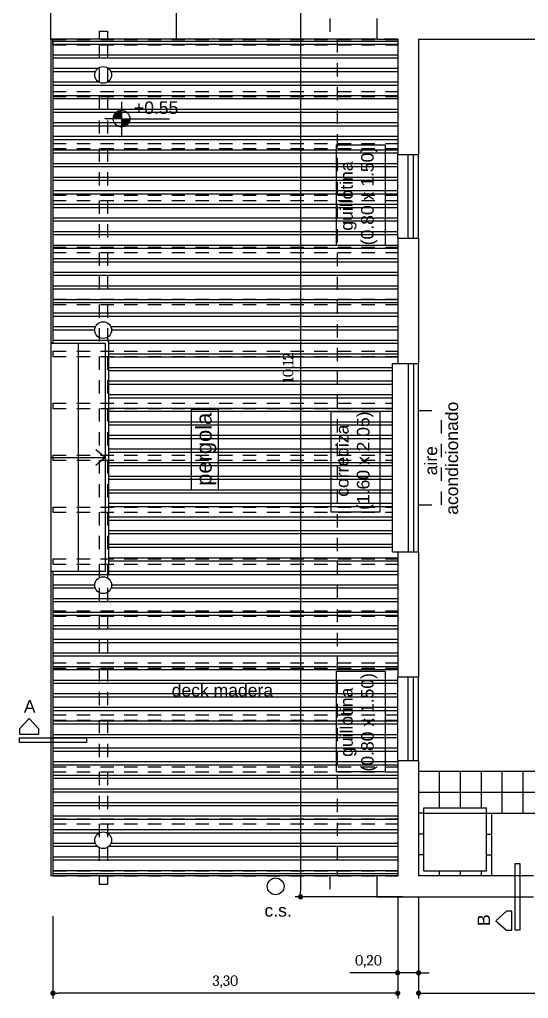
# Model space of a CAD drawing. Header units: millimetres. Extents: x 0 to 6982707, y 6395274 to 12792127.
# Drawn here: x 3491448.22 to 3491453.08, y 6396010.33 to 6396019.69 of the extents above; entities that cross this region are included whole.
import ezdxf

# ---------------------------------------------------------------- set-up
doc = ezdxf.new("R2010")
doc.units = ezdxf.units.MM
doc.header["$LTSCALE"] = 0.01
doc.linetypes.add('DASHED', pattern=[19.05, 12.7, -6.35])
for name, color, linetype in [('auxiliar', 1, 'Continuous'), ('carpinterias', 4, 'Continuous'), ('loteo', 4, 'Continuous'), ('mamposteria', 3, 'Continuous'), ('sanitarios', 4, 'Continuous')]:
    doc.layers.add(name, color=color, linetype=linetype)
doc.styles.add('ARIAL', font='arial.ttf')
doc.styles.get("Standard").update_dxf_attribs({"font": 'Cambria.ttf'})
doc.dimstyles.new('150', dxfattribs={"dimtxt": 0.1, "dimasz": 0.05, "dimexe": 0.05, "dimexo": 0.05, "dimgap": 0.05, "dimtad": 1, "dimzin": 1, "dimtxsty": 'Standard', "dimblk": 'DOT', "dimcen": 0.05, "dimaunit": 1, "dimadec": 4, "dimazin": 0, "dimtfac": 1, "dimtmove": 0, "dimatfit": 3, "dimldrblk": 'DOT', "dimfxl": 1, "dimarcsym": 0})

# ---------------------------------------------------------------- blocks, each defined once
blk = doc.blocks.new('_Dot')
at = {"color": 0, "linetype": 'ByBlock', "lineweight": -2}
blk.add_line((-0.5, 0), (-1, 0), dxfattribs=at)
at = {"color": 0, "linetype": 'ByBlock', "const_width": 0.5}
blk.add_lwpolyline([(-0.25, 0, 1), (0.25, 0, 1)], format="xyb", close=True, dxfattribs=at)
blk = doc.blocks.new('*D11')
at = {"layer": 'Defpoints', "color": 0, "ltscale": 0.01, "transparency": 16777216}
for p in [(3491451.9311, 6396021.4182), (3491450.9026, 6396011.2982), (3491451.9311, 6396011.2982)]:
    blk.add_point(p, dxfattribs=at)
at = {"layer": 'loteo', "color": 0, "lineweight": -2, "ltscale": 0.01, "transparency": 16777216}
for p, q in [((3491451.8811, 6396021.4182), (3491450.8526, 6396021.4182)), ((3491450.9026, 6396021.3682), (3491450.9026, 6396011.3482)), ((3491451.8811, 6396011.2982), (3491450.8526, 6396011.2982))]:
    blk.add_line(p, q, dxfattribs=at)
at = {"layer": 'loteo', "color": 0, "lineweight": -2, "ltscale": 0.01, "transparency": 16777216, "xscale": 0.05, "yscale": 0.05, "zscale": 0.05}
for p, rotation in [((3491450.9026, 6396021.4182), 90), ((3491450.9026, 6396011.2982), 270)]:
    blk.add_blockref('_Dot', p, dxfattribs=dict(at, rotation=rotation))
at = {"layer": 'loteo', "color": 0, "ltscale": 0.01, "transparency": 16777216, "insert": (3491450.7926, 6396016.3582), "char_height": 0.1, "attachment_point": 5, "rotation": 90}
blk.add_mtext('10,12', dxfattribs=at)
blk = doc.blocks.new('*D10')
at = {"layer": 'Defpoints', "color": 0, "ltscale": 0.01, "transparency": 16777216}
for p in [(3491452.0312, 6396011.1424), (3491456.0312, 6396011.1424), (3491456.0312, 6396010.3766)]:
    blk.add_point(p, dxfattribs=at)
at = {"layer": 'loteo', "color": 0, "lineweight": -2, "ltscale": 0.01, "transparency": 16777216}
for p, q in [((3491452.0312, 6396011.0924), (3491452.0312, 6396010.3266)), ((3491456.0312, 6396011.0924), (3491456.0312, 6396010.3266)), ((3491452.0812, 6396010.3766), (3491455.9812, 6396010.3766))]:
    blk.add_line(p, q, dxfattribs=at)
at = {"layer": 'loteo', "color": 0, "lineweight": -2, "ltscale": 0.01, "transparency": 16777216, "xscale": 0.05, "yscale": 0.05, "zscale": 0.05, "rotation": 180}
blk.add_blockref('_Dot', (3491452.0312, 6396010.3766), dxfattribs=at)
at = {"layer": 'loteo', "color": 0, "lineweight": -2, "ltscale": 0.01, "transparency": 16777216, "xscale": 0.05, "yscale": 0.05, "zscale": 0.05}
blk.add_blockref('_Dot', (3491456.0312, 6396010.3766), dxfattribs=at)
at = {"layer": 'loteo', "color": 0, "ltscale": 0.01, "transparency": 16777216, "insert": (3491454.0312, 6396010.4865), "char_height": 0.1, "attachment_point": 5}
blk.add_mtext('4,00', dxfattribs=at)
blk = doc.blocks.new('*D13')
at = {"layer": 'Defpoints', "color": 0, "ltscale": 0.01, "transparency": 16777216}
for p in [(3491451.8312, 6396011.3372), (3491452.0312, 6396011.3372), (3491451.8312, 6396010.5714)]:
    blk.add_point(p, dxfattribs=at)
at = {"layer": 'loteo', "color": 0, "lineweight": -2, "ltscale": 0.01, "transparency": 16777216}
for p, q in [((3491451.8312, 6396011.2872), (3491451.8312, 6396010.5214)), ((3491452.0312, 6396011.2872), (3491452.0312, 6396010.5214)), ((3491451.7812, 6396010.5714), (3491451.3732, 6396010.5714)), ((3491452.0312, 6396010.5714), (3491451.8312, 6396010.5714)), ((3491452.0812, 6396010.5714), (3491452.1312, 6396010.5714))]:
    blk.add_line(p, q, dxfattribs=at)
at = {"layer": 'loteo', "color": 0, "lineweight": -2, "ltscale": 0.01, "transparency": 16777216, "xscale": 0.05, "yscale": 0.05, "zscale": 0.05}
blk.add_blockref('_Dot', (3491451.8312, 6396010.5714), dxfattribs=at)
at = {"layer": 'loteo', "color": 0, "lineweight": -2, "ltscale": 0.01, "transparency": 16777216, "xscale": 0.05, "yscale": 0.05, "zscale": 0.05, "rotation": 180}
blk.add_blockref('_Dot', (3491452.0312, 6396010.5714), dxfattribs=at)
at = {"layer": 'loteo', "color": 0, "ltscale": 0.01, "transparency": 16777216, "insert": (3491451.5522, 6396010.6814), "char_height": 0.1, "attachment_point": 5}
blk.add_mtext('0,20', dxfattribs=at)
blk = doc.blocks.new('*D14')
at = {"layer": 'Defpoints', "color": 0, "ltscale": 0.01, "transparency": 16777216}
for p in [(3491448.5359, 6396011.1624), (3491451.8312, 6396011.1424), (3491448.5359, 6396010.3766)]:
    blk.add_point(p, dxfattribs=at)
at = {"layer": 'loteo', "color": 0, "lineweight": -2, "ltscale": 0.01, "transparency": 16777216}
for p, q in [((3491448.5359, 6396011.1124), (3491448.5359, 6396010.3266)), ((3491451.8312, 6396011.0924), (3491451.8312, 6396010.3266)), ((3491451.7812, 6396010.3766), (3491448.5859, 6396010.3766))]:
    blk.add_line(p, q, dxfattribs=at)
at = {"layer": 'loteo', "color": 0, "lineweight": -2, "ltscale": 0.01, "transparency": 16777216, "xscale": 0.05, "yscale": 0.05, "zscale": 0.05, "rotation": 180}
blk.add_blockref('_Dot', (3491448.5359, 6396010.3766), dxfattribs=at)
at = {"layer": 'loteo', "color": 0, "lineweight": -2, "ltscale": 0.01, "transparency": 16777216, "xscale": 0.05, "yscale": 0.05, "zscale": 0.05}
blk.add_blockref('_Dot', (3491451.8312, 6396010.3766), dxfattribs=at)
at = {"layer": 'loteo', "color": 0, "ltscale": 0.01, "transparency": 16777216, "insert": (3491450.1836, 6396010.4865), "char_height": 0.1, "attachment_point": 5}
blk.add_mtext('3,30', dxfattribs=at)

msp = doc.modelspace()

# ---------------------------------------------------------------- hatches: boundary and pattern name
at = {"layer": 'mamposteria', "ltscale": 0.03}
h = msp.add_hatch(color=251, dxfattribs=at)
h.dxf.hatch_style = 1
h.paths.add_polyline_path([(3491449.1916, 6396018.8193, 0.414214), (3491449.1116, 6396018.7393, 0.005439), (3491449.1116, 6396018.7375), (3491449.1916, 6396018.7375)])
h = msp.add_hatch(color=251, dxfattribs=at)
h.dxf.hatch_style = 1
h.paths.add_polyline_path([(3491449.2716, 6396018.7375), (3491449.1916, 6396018.7375), (3491449.1916, 6396018.6593, 0.407855)])

# ---------------------------------------------------------------- linework, layer by layer
at = {"layer": 'auxiliar', "linetype": 'DASHED'}
for p, q in [((3491451.1812, 6396019.6982), (3491451.1812, 6396019.4982)), ((3491448.9759, 6396019.577), (3491448.9759, 6396019.497)), ((3491448.9759, 6396019.577), (3491449.0559, 6396019.577)), ((3491449.0559, 6396019.577), (3491449.0559, 6396019.497)), ((3491448.5159, 6396019.4982), (3491448.5159, 6396011.4982)), ((3491451.8312, 6396019.4982), (3491448.5159, 6396019.4982)), ((3491451.8312, 6396019.4982), (3491448.5159, 6396019.4982)), ((3491451.1812, 6396019.4982), (3491448.5159, 6396019.4982)), ((3491448.5359, 6396019.497), (3491451.8312, 6396019.497)), ((3491448.5359, 6396019.447), (3491448.5359, 6396019.497)), ((3491451.6312, 6396019.4982), (3491451.1812, 6396019.4982)), ((3491451.2512, 6396019.4982), (3491451.2512, 6396011.4982)), ((3491448.5359, 6396019.447), (3491451.8312, 6396019.447)), ((3491448.9759, 6396019.447), (3491448.9759, 6396019.0002)), ((3491449.0559, 6396019.447), (3491449.0559, 6396019.0002)), ((3491448.5359, 6396019.0002), (3491451.8312, 6396019.0002)), ((3491448.5359, 6396019.0002), (3491448.5359, 6396018.9502)), ((3491448.5359, 6396018.9502), (3491451.8312, 6396018.9502)), ((3491448.9759, 6396018.9502), (3491448.9759, 6396018.5034)), ((3491449.0559, 6396018.9502), (3491449.0559, 6396018.5034)), ((3491448.5359, 6396018.5034), (3491451.8312, 6396018.5034)), ((3491448.5359, 6396018.5034), (3491448.5359, 6396018.4534)), ((3491448.5359, 6396018.4534), (3491451.8312, 6396018.4534)), ((3491448.9759, 6396018.4534), (3491448.9759, 6396018.0066)), ((3491449.0559, 6396018.4534), (3491449.0559, 6396018.0066)), ((3491448.5359, 6396018.0066), (3491451.8312, 6396018.0066)), ((3491448.5359, 6396018.0066), (3491448.5359, 6396017.9566)), ((3491448.5359, 6396017.9566), (3491451.8312, 6396017.9566)), ((3491448.9759, 6396017.9566), (3491448.9759, 6396017.5098)), ((3491449.0559, 6396017.9566), (3491449.0559, 6396017.5098)), ((3491448.5359, 6396017.5098), (3491451.8312, 6396017.5098)), ((3491448.5359, 6396017.5098), (3491448.5359, 6396017.4598)), ((3491448.5359, 6396017.4598), (3491451.8312, 6396017.4598)), ((3491448.9759, 6396017.4598), (3491448.9759, 6396017.013)), ((3491449.0559, 6396017.4598), (3491449.0559, 6396017.013)), ((3491448.5359, 6396017.013), (3491451.8312, 6396017.013)), ((3491448.5359, 6396017.013), (3491448.5359, 6396016.963)), ((3491448.5359, 6396016.963), (3491451.8312, 6396016.963)), ((3491448.9759, 6396016.963), (3491448.9759, 6396016.5162)), ((3491449.0559, 6396016.963), (3491449.0559, 6396016.5162)), ((3491448.5359, 6396016.5162), (3491451.8312, 6396016.5162)), ((3491448.5359, 6396016.5162), (3491448.5359, 6396016.4662)), ((3491448.5359, 6396016.4662), (3491451.8312, 6396016.4662)), ((3491448.9759, 6396016.4662), (3491448.9759, 6396016.0194)), ((3491449.0559, 6396016.4662), (3491449.0559, 6396016.0194)), ((3491448.5359, 6396016.0194), (3491451.7812, 6396016.0194)), ((3491448.5359, 6396016.0194), (3491448.5359, 6396015.9694)), ((3491448.5359, 6396015.9694), (3491451.7812, 6396015.9694)), ((3491448.9759, 6396015.9694), (3491448.9759, 6396015.5226)), ((3491449.0559, 6396015.9694), (3491449.0559, 6396015.5226)), ((3491452.0312, 6396015.9482), (3491452.2512, 6396015.9482)), ((3491452.2512, 6396015.0482), (3491452.2512, 6396015.9482)), ((3491448.5359, 6396015.5226), (3491451.7812, 6396015.5226)), ((3491448.5359, 6396015.5226), (3491448.5359, 6396015.4726)), ((3491448.5359, 6396015.4726), (3491451.7812, 6396015.4726)), ((3491448.9759, 6396015.4726), (3491448.9759, 6396015.0258)), ((3491449.0559, 6396015.4726), (3491449.0559, 6396015.0258)), ((3491448.5359, 6396015.0258), (3491451.7812, 6396015.0258)), ((3491448.5359, 6396015.0258), (3491448.5359, 6396014.9758)), ((3491448.5359, 6396014.9758), (3491451.7812, 6396014.9758)), ((3491448.9759, 6396014.9758), (3491448.9759, 6396014.529)), ((3491449.0559, 6396014.9758), (3491449.0559, 6396014.529)), ((3491452.0312, 6396015.0482), (3491452.2512, 6396015.0482)), ((3491448.5359, 6396014.529), (3491451.8312, 6396014.529)), ((3491448.5359, 6396014.529), (3491448.5359, 6396014.479)), ((3491448.5359, 6396014.479), (3491451.8312, 6396014.479)), ((3491448.9759, 6396014.479), (3491448.9759, 6396014.0322)), ((3491449.0559, 6396014.479), (3491449.0559, 6396014.0322)), ((3491448.5359, 6396014.0322), (3491451.8312, 6396014.0322)), ((3491448.5359, 6396014.0322), (3491448.5359, 6396013.9822)), ((3491448.5359, 6396013.9822), (3491451.8312, 6396013.9822)), ((3491448.9759, 6396013.9822), (3491448.9759, 6396013.5354)), ((3491449.0559, 6396013.9822), (3491449.0559, 6396013.5354)), ((3491448.5359, 6396013.5354), (3491451.8312, 6396013.5354)), ((3491448.5359, 6396013.5354), (3491448.5359, 6396013.4854)), ((3491448.5359, 6396013.4854), (3491451.8312, 6396013.4854)), ((3491448.9759, 6396013.4854), (3491448.9759, 6396013.0386)), ((3491449.0559, 6396013.4854), (3491449.0559, 6396013.0386)), ((3491448.5359, 6396013.0386), (3491451.8312, 6396013.0386)), ((3491448.5359, 6396013.0386), (3491448.5359, 6396012.9886)), ((3491448.5359, 6396012.9886), (3491451.8312, 6396012.9886)), ((3491448.9759, 6396012.9886), (3491448.9759, 6396012.5418)), ((3491449.0559, 6396012.9886), (3491449.0559, 6396012.5418)), ((3491448.5359, 6396012.5418), (3491451.8312, 6396012.5418)), ((3491448.5359, 6396012.5418), (3491448.5359, 6396012.4918)), ((3491448.5359, 6396012.4918), (3491451.8312, 6396012.4918)), ((3491448.9759, 6396012.4918), (3491448.9759, 6396012.045)), ((3491449.0559, 6396012.4918), (3491449.0559, 6396012.045)), ((3491448.5359, 6396012.045), (3491451.8312, 6396012.045)), ((3491448.5359, 6396012.045), (3491448.5359, 6396011.995)), ((3491448.5359, 6396011.995), (3491451.8312, 6396011.995)), ((3491448.9759, 6396011.995), (3491448.9759, 6396011.5482)), ((3491449.0559, 6396011.995), (3491449.0559, 6396011.5482)), ((3491448.5359, 6396011.5482), (3491451.8312, 6396011.5482)), ((3491448.5359, 6396011.5482), (3491448.5359, 6396011.4982)), ((3491451.8312, 6396011.4982), (3491448.5159, 6396011.4982)), ((3491448.5359, 6396011.4982), (3491451.8312, 6396011.4982)), ((3491448.9759, 6396011.4982), (3491448.9759, 6396011.4182)), ((3491448.9759, 6396011.4982), (3491449.0559, 6396011.4982)), ((3491449.0559, 6396011.4982), (3491449.0559, 6396011.4182)), ((3491451.1812, 6396011.4982), (3491451.1812, 6396011.2982)), ((3491451.6312, 6396011.4982), (3491451.1812, 6396011.4982)), ((3491448.9759, 6396011.4182), (3491449.0559, 6396011.4182)), ((3491451.6312, 6396011.2982), (3491451.1812, 6396011.2982))]:
    msp.add_line(p, q, dxfattribs=at)
at = {"layer": 'carpinterias'}
for p, q in [((3491451.9312, 6396016.3982), (3491451.9312, 6396014.5982)), ((3491451.9812, 6396016.3982), (3491451.9812, 6396014.5982))]:
    msp.add_line(p, q, dxfattribs=at)
at = {"layer": 'loteo', "ltscale": 0.01}
for p, q in [((3491451.8312, 6396017.5982), (3491451.8312, 6396018.3982)), ((3491451.9312, 6396017.5982), (3491451.9312, 6396018.3982)), ((3491451.9812, 6396017.5982), (3491451.9812, 6396018.3982)), ((3491452.0312, 6396017.5982), (3491452.0312, 6396018.3982)), ((3491452.0312, 6396014.5982), (3491452.0312, 6396016.3982)), ((3491451.8312, 6396012.5982), (3491451.8312, 6396013.3982)), ((3491451.9312, 6396012.5982), (3491451.9312, 6396013.3982)), ((3491451.9812, 6396012.5982), (3491451.9812, 6396013.3982)), ((3491452.0312, 6396012.5982), (3491452.0312, 6396013.3982))]:
    msp.add_line(p, q, dxfattribs=at)
msp.add_lwpolyline([(3491449.8603, 6396015.96), (3491450.1157, 6396015.96), (3491450.1157, 6396015.1882), (3491449.8603, 6396015.1882)], close=True, dxfattribs=at)
at = {"layer": 'mamposteria', "color": 251, "ltscale": 0.03}
for p, q in [((3491448.5159, 6396019.4982), (3491448.5159, 6396024.5582)), ((3491449.7159, 6396019.4982), (3491449.7159, 6396023.3582)), ((3491448.5159, 6396019.4982), (3491448.5159, 6396011.4982)), ((3491451.6312, 6396019.4982), (3491448.5159, 6396019.4982)), ((3491451.6312, 6396019.4982), (3491448.5312, 6396019.4982)), ((3491448.5359, 6396019.4782), (3491448.5359, 6396016.5882)), ((3491451.8312, 6396019.4782), (3491448.5359, 6396019.4782)), ((3491451.8312, 6396019.4482), (3491448.5359, 6396019.4482)), ((3491451.8312, 6396019.3482), (3491448.5359, 6396019.3482)), ((3491451.8312, 6396019.3182), (3491448.5359, 6396019.3182)), ((3491448.9636, 6396019.2182), (3491448.5359, 6396019.2182)), ((3491448.942, 6396019.1882), (3491448.5359, 6396019.1882)), ((3491451.8312, 6396019.2182), (3491449.0682, 6396019.2182)), ((3491451.8312, 6396019.1882), (3491449.0899, 6396019.1882)), ((3491448.9763, 6396019.0882), (3491448.5359, 6396019.0882)), ((3491448.9763, 6396019.0882), (3491448.5359, 6396019.0882)), ((3491451.8312, 6396019.0582), (3491448.5359, 6396019.0582)), ((3491451.8312, 6396019.0882), (3491449.0555, 6396019.0882)), ((3491451.8312, 6396019.0882), (3491449.0555, 6396019.0882)), ((3491451.8312, 6396018.9582), (3491448.5359, 6396018.9582)), ((3491451.8312, 6396018.9282), (3491448.5359, 6396018.9282)), ((3491451.8312, 6396018.8282), (3491448.5359, 6396018.8282)), ((3491449.1916, 6396018.8993), (3491449.1916, 6396018.5793)), ((3491451.8312, 6396018.7982), (3491448.5359, 6396018.7982)), ((3491449.1916, 6396018.7375), (3491449.0316, 6396018.7375)), ((3491449.1916, 6396018.7375), (3491449.6506, 6396018.7375)), ((3491451.8312, 6396018.6982), (3491448.5359, 6396018.6982)), ((3491451.8312, 6396018.6682), (3491448.5359, 6396018.6682)), ((3491451.8312, 6396018.5682), (3491448.5359, 6396018.5682)), ((3491451.8312, 6396018.5382), (3491448.5359, 6396018.5382)), ((3491451.8312, 6396018.4382), (3491448.5359, 6396018.4382)), ((3491451.8312, 6396018.4382), (3491448.5359, 6396018.4382)), ((3491451.8312, 6396018.4082), (3491448.5359, 6396018.4082)), ((3491451.8312, 6396018.3082), (3491448.5359, 6396018.3082)), ((3491451.8312, 6396018.2782), (3491448.5359, 6396018.2782)), ((3491451.8312, 6396018.1782), (3491448.5359, 6396018.1782)), ((3491451.8312, 6396018.1482), (3491448.5359, 6396018.1482)), ((3491451.8312, 6396018.0482), (3491448.5359, 6396018.0482)), ((3491451.8312, 6396018.0182), (3491448.5359, 6396018.0182)), ((3491451.8312, 6396017.9182), (3491448.5359, 6396017.9182)), ((3491451.8312, 6396017.8882), (3491448.5359, 6396017.8882)), ((3491451.8312, 6396017.7882), (3491448.5359, 6396017.7882)), ((3491451.8312, 6396017.7882), (3491448.5359, 6396017.7882)), ((3491451.8312, 6396017.7582), (3491448.5359, 6396017.7582)), ((3491451.8312, 6396017.6582), (3491448.5359, 6396017.6582)), ((3491451.8312, 6396017.6282), (3491448.5359, 6396017.6282)), ((3491451.8312, 6396017.5282), (3491448.5359, 6396017.5282)), ((3491451.8312, 6396017.4982), (3491448.5359, 6396017.4982)), ((3491451.8312, 6396017.3982), (3491448.5359, 6396017.3982)), ((3491451.8312, 6396017.3682), (3491448.5359, 6396017.3682)), ((3491451.8312, 6396017.2682), (3491448.5359, 6396017.2682)), ((3491451.8312, 6396017.2382), (3491448.5359, 6396017.2382)), ((3491451.8312, 6396017.1382), (3491448.5359, 6396017.1382)), ((3491451.8312, 6396017.1382), (3491448.5359, 6396017.1382)), ((3491451.8312, 6396017.1082), (3491448.5359, 6396017.1082)), ((3491451.8312, 6396017.0082), (3491448.5359, 6396017.0082)), ((3491451.8312, 6396016.9782), (3491448.5359, 6396016.9782)), ((3491451.8312, 6396016.8782), (3491448.5359, 6396016.8782)), ((3491451.8312, 6396016.8482), (3491448.5359, 6396016.8482)), ((3491448.942, 6396016.7482), (3491448.5359, 6396016.7482)), ((3491448.9359, 6396016.7182), (3491448.5359, 6396016.7182)), ((3491451.8312, 6396016.7482), (3491449.0899, 6396016.7482)), ((3491451.8312, 6396016.7182), (3491449.0959, 6396016.7182)), ((3491449.0359, 6396016.5882), (3491448.5159, 6396016.5882)), ((3491451.8312, 6396016.6182), (3491448.5359, 6396016.6182)), ((3491448.7759, 6396016.5882), (3491448.7759, 6396014.4082)), ((3491449.0359, 6396016.5882), (3491449.0359, 6396014.4082)), ((3491449.0659, 6396016.6182), (3491449.0659, 6396014.3782)), ((3491451.8312, 6396016.5882), (3491449.0659, 6396016.5882)), ((3491451.8312, 6396016.4882), (3491449.0659, 6396016.4882)), ((3491451.8312, 6396016.4882), (3491449.0659, 6396016.4882)), ((3491451.8312, 6396016.4582), (3491449.0659, 6396016.4582)), ((3491451.7812, 6396014.5982), (3491451.7812, 6396016.3982)), ((3491451.7812, 6396016.3982), (3491451.8312, 6396016.3982)), ((3491451.7812, 6396016.3582), (3491449.0659, 6396016.3582)), ((3491451.7812, 6396016.3282), (3491449.0659, 6396016.3282)), ((3491451.7812, 6396016.2282), (3491449.0659, 6396016.2282)), ((3491451.7812, 6396016.1982), (3491449.0659, 6396016.1982)), ((3491451.7812, 6396016.0982), (3491449.0659, 6396016.0982)), ((3491451.7812, 6396016.0682), (3491449.0659, 6396016.0682)), ((3491451.7812, 6396015.9682), (3491449.0659, 6396015.9682)), ((3491451.7812, 6396015.9382), (3491449.0659, 6396015.9382)), ((3491451.7812, 6396015.8382), (3491449.0659, 6396015.8382)), ((3491451.7812, 6396015.8382), (3491449.0659, 6396015.8382)), ((3491451.7812, 6396015.8082), (3491449.0659, 6396015.8082)), ((3491451.7812, 6396015.7082), (3491449.0659, 6396015.7082)), ((3491451.7812, 6396015.6782), (3491449.0659, 6396015.6782)), ((3491449.0359, 6396015.4982), (3491448.9441, 6396015.5723)), ((3491451.7812, 6396015.5782), (3491449.0659, 6396015.5782)), ((3491451.7812, 6396015.5482), (3491449.0659, 6396015.5482)), ((3491448.5159, 6396015.4982), (3491449.0359, 6396015.4982)), ((3491449.0359, 6396015.4982), (3491448.9441, 6396015.4241)), ((3491451.7812, 6396015.4482), (3491449.0659, 6396015.4482)), ((3491451.7812, 6396015.4182), (3491449.0659, 6396015.4182)), ((3491451.7812, 6396015.3182), (3491449.0659, 6396015.3182)), ((3491451.7812, 6396015.2882), (3491449.0659, 6396015.2882)), ((3491451.7812, 6396015.1882), (3491449.0659, 6396015.1882)), ((3491451.7812, 6396015.1582), (3491449.0659, 6396015.1582)), ((3491451.7812, 6396015.1582), (3491449.0659, 6396015.1582)), ((3491451.7812, 6396015.0582), (3491449.0659, 6396015.0582)), ((3491451.7812, 6396015.0282), (3491449.0659, 6396015.0282)), ((3491451.7812, 6396014.9282), (3491449.0659, 6396014.9282)), ((3491451.7812, 6396014.8982), (3491449.0659, 6396014.8982)), ((3491451.7812, 6396014.7982), (3491449.0659, 6396014.7982)), ((3491451.7812, 6396014.7682), (3491449.0659, 6396014.7682)), ((3491451.7812, 6396014.6682), (3491449.0659, 6396014.6682)), ((3491451.7812, 6396014.6382), (3491449.0659, 6396014.6382)), ((3491451.8312, 6396014.5382), (3491449.0659, 6396014.5382)), ((3491451.8312, 6396014.5082), (3491449.0659, 6396014.5082)), ((3491451.8312, 6396014.5082), (3491449.0659, 6396014.5082)), ((3491451.7812, 6396014.5982), (3491451.8312, 6396014.5982)), ((3491449.0359, 6396014.4082), (3491448.5159, 6396014.4082)), ((3491448.5359, 6396014.4082), (3491448.5359, 6396011.5182)), ((3491451.8312, 6396014.3782), (3491448.5359, 6396014.3782)), ((3491451.8312, 6396014.4082), (3491449.0659, 6396014.4082)), ((3491448.9359, 6396014.2782), (3491448.5359, 6396014.2782)), ((3491448.942, 6396014.2482), (3491448.5359, 6396014.2482)), ((3491451.8312, 6396014.2482), (3491449.0899, 6396014.2482)), ((3491451.8312, 6396014.2782), (3491449.0959, 6396014.2782)), ((3491451.8312, 6396014.1482), (3491448.5359, 6396014.1482)), ((3491451.8312, 6396014.1182), (3491448.5359, 6396014.1182)), ((3491451.8312, 6396014.0182), (3491448.5359, 6396014.0182)), ((3491451.8312, 6396013.9882), (3491448.5359, 6396013.9882)), ((3491451.8312, 6396013.8882), (3491448.5359, 6396013.8882)), ((3491451.8312, 6396013.8582), (3491448.5359, 6396013.8582)), ((3491451.8312, 6396013.8582), (3491448.5359, 6396013.8582)), ((3491451.8312, 6396013.7582), (3491448.5359, 6396013.7582)), ((3491451.8312, 6396013.7282), (3491448.5359, 6396013.7282)), ((3491451.8312, 6396013.6282), (3491448.5359, 6396013.6282)), ((3491451.8312, 6396013.5982), (3491448.5359, 6396013.5982)), ((3491451.8312, 6396013.4982), (3491448.5359, 6396013.4982)), ((3491451.8312, 6396013.4682), (3491448.5359, 6396013.4682)), ((3491451.8312, 6396013.3682), (3491448.5359, 6396013.3682)), ((3491451.8312, 6396013.3382), (3491448.5359, 6396013.3382)), ((3491451.8312, 6396013.2382), (3491448.5359, 6396013.2382)), ((3491451.8312, 6396013.2082), (3491448.5359, 6396013.2082)), ((3491451.8312, 6396013.2082), (3491448.5359, 6396013.2082)), ((3491451.8312, 6396013.1082), (3491448.5359, 6396013.1082)), ((3491451.8312, 6396013.0782), (3491448.5359, 6396013.0782)), ((3491448.3079, 6396013.003), (3491448.2165, 6396012.903)), ((3491448.3079, 6396013.003), (3491448.3992, 6396012.903)), ((3491451.8312, 6396012.9782), (3491448.5359, 6396012.9782)), ((3491451.8312, 6396012.9482), (3491448.5359, 6396012.9482)), ((3491451.8312, 6396012.8482), (3491448.5359, 6396012.8482)), ((3491451.8312, 6396012.8182), (3491448.5359, 6396012.8182)), ((3491451.8312, 6396012.7182), (3491448.5359, 6396012.7182)), ((3491451.8312, 6396012.6882), (3491448.5359, 6396012.6882)), ((3491451.8312, 6396012.5882), (3491448.5359, 6396012.5882)), ((3491451.8312, 6396012.5582), (3491448.5359, 6396012.5582)), ((3491451.8312, 6396012.5582), (3491448.5359, 6396012.5582)), ((3491451.8312, 6396012.4582), (3491448.5359, 6396012.4582)), ((3491452.0312, 6396012.4982), (3491456.0312, 6396012.4982)), ((3491452.2312, 6396012.1482), (3491452.2312, 6396012.4982)), ((3491452.4312, 6396012.1482), (3491452.4312, 6396012.4982)), ((3491452.6312, 6396012.1482), (3491452.6312, 6396012.4982)), ((3491452.8312, 6396012.0982), (3491452.8312, 6396012.4982)), ((3491453.0312, 6396012.0982), (3491453.0312, 6396012.4982)), ((3491451.8312, 6396012.4282), (3491448.5359, 6396012.4282)), ((3491451.8312, 6396012.3282), (3491448.5359, 6396012.3282)), ((3491451.8312, 6396012.2982), (3491448.5359, 6396012.2982)), ((3491452.0312, 6396012.2982), (3491456.0312, 6396012.2982)), ((3491451.8312, 6396012.1982), (3491448.5359, 6396012.1982)), ((3491451.8312, 6396012.1682), (3491448.5359, 6396012.1682)), ((3491452.0812, 6396012.0982), (3491452.0312, 6396012.0982)), ((3491452.6812, 6396012.0982), (3491452.7312, 6396012.0982)), ((3491451.8312, 6396012.0682), (3491448.5359, 6396012.0682)), ((3491451.8312, 6396012.0382), (3491448.5359, 6396012.0382)), ((3491451.8312, 6396011.9382), (3491448.5359, 6396011.9382)), ((3491448.9763, 6396011.9082), (3491448.5359, 6396011.9082)), ((3491448.9763, 6396011.9082), (3491448.5359, 6396011.9082)), ((3491451.8312, 6396011.9082), (3491449.0555, 6396011.9082)), ((3491451.8312, 6396011.9082), (3491449.0555, 6396011.9082)), ((3491452.0812, 6396011.8982), (3491452.0312, 6396011.8982)), ((3491452.6812, 6396011.8982), (3491452.7312, 6396011.8982)), ((3491448.942, 6396011.8082), (3491448.5359, 6396011.8082)), ((3491451.8312, 6396011.8082), (3491449.0899, 6396011.8082)), ((3491448.9636, 6396011.7782), (3491448.5359, 6396011.7782)), ((3491451.8312, 6396011.7782), (3491449.0682, 6396011.7782)), ((3491451.8312, 6396011.6782), (3491448.5359, 6396011.6782)), ((3491451.8312, 6396011.6482), (3491448.5359, 6396011.6482)), ((3491452.0812, 6396011.6982), (3491452.0312, 6396011.6982)), ((3491452.6812, 6396011.6982), (3491452.7312, 6396011.6982)), ((3491451.8312, 6396011.5482), (3491448.5359, 6396011.5482)), ((3491451.8312, 6396011.5182), (3491448.5359, 6396011.5182)), ((3491452.2312, 6396011.4982), (3491452.2312, 6396011.5482)), ((3491452.4312, 6396011.4982), (3491452.4312, 6396011.5482)), ((3491452.6312, 6396011.4982), (3491452.6312, 6396011.5482)), ((3491451.8312, 6396011.4982), (3491448.5159, 6396011.4982)), ((3491452.7709, 6396011.0701), (3491452.8708, 6396011.1615)), ((3491452.7709, 6396011.0701), (3491452.8708, 6396010.9788))]:
    msp.add_line(p, q, dxfattribs=at)
at = {"layer": 'mamposteria', "ltscale": 0.03}
for p, q in [((3491451.6312, 6396019.6982), (3491451.6312, 6396019.4982)), ((3491451.6312, 6396019.4982), (3491451.8312, 6396019.4982)), ((3491451.8312, 6396019.4982), (3491451.8312, 6396018.3982)), ((3491452.0312, 6396019.4982), (3491452.0312, 6396018.3982)), ((3491452.0312, 6396019.4982), (3491455.1312, 6396019.4982)), ((3491451.8312, 6396018.3982), (3491452.0312, 6396018.3982)), ((3491451.8312, 6396017.5982), (3491451.8312, 6396016.3982)), ((3491451.8312, 6396017.5982), (3491452.0312, 6396017.5982)), ((3491452.0312, 6396017.5982), (3491452.0312, 6396016.3982)), ((3491451.8312, 6396014.5982), (3491451.8312, 6396013.3982)), ((3491452.0312, 6396013.3982), (3491451.8312, 6396013.3982)), ((3491451.8312, 6396012.5982), (3491451.8312, 6396011.4982)), ((3491452.0312, 6396012.5982), (3491451.8312, 6396012.5982)), ((3491451.6312, 6396011.4982), (3491451.6312, 6396011.2982))]:
    msp.add_line(p, q, dxfattribs=at)
at = {"layer": 'mamposteria', "ltscale": 0.01}
for p, q in [((3491451.8312, 6396016.3982), (3491452.0312, 6396016.3982)), ((3491451.8312, 6396014.5982), (3491452.0312, 6396014.5982))]:
    msp.add_line(p, q, dxfattribs=at)
at = {"layer": 'mamposteria'}
for p, q in [((3491452.0312, 6396014.5982), (3491452.0312, 6396013.3982)), ((3491452.0312, 6396012.5982), (3491452.0312, 6396011.4982)), ((3491451.8312, 6396011.4982), (3491451.6312, 6396011.4982)), ((3491453.1312, 6396011.4982), (3491452.0312, 6396011.4982)), ((3491451.6312, 6396011.2982), (3491453.1312, 6396011.2982))]:
    msp.add_line(p, q, dxfattribs=at)
at = {"layer": 'mamposteria', "color": 251, "ltscale": 0.03}
for points in [[(3491451.246, 6396018.4906), (3491451.7116, 6396018.4906), (3491451.7116, 6396017.5282), (3491451.246, 6396017.5282)], [(3491451.1943, 6396015.9382), (3491451.6599, 6396015.9382), (3491451.6599, 6396014.9758), (3491451.1943, 6396014.9758)], [(3491451.246, 6396013.455), (3491451.7116, 6396013.455), (3491451.7116, 6396012.4926), (3491451.246, 6396012.4926)], [(3491448.2165, 6396012.8182), (3491448.8553, 6396012.8182), (3491448.8553, 6396012.7746), (3491448.2165, 6396012.7746)], [(3491452.9556, 6396010.9788), (3491452.9556, 6396011.6176), (3491452.9993, 6396011.6176), (3491452.9993, 6396010.9788)]]:
    msp.add_lwpolyline(points, close=True, dxfattribs=at)
for points in [[(3491448.2165, 6396012.903), (3491448.2165, 6396012.8526), (3491448.3992, 6396012.8526), (3491448.3992, 6396012.903)], [(3491452.8708, 6396010.9788), (3491452.9212, 6396010.9788), (3491452.9212, 6396011.1615), (3491452.8708, 6396011.1615)]]:
    msp.add_lwpolyline(points, dxfattribs=at)
at = {"layer": 'mamposteria', "ltscale": 0.01}
for centre in [(3491449.0159, 6396019.1577), (3491449.0159, 6396016.7177), (3491449.0159, 6396014.2787), (3491449.0159, 6396011.8387), (3491450.6645, 6396011.3982)]:
    msp.add_circle(centre, 0.08, dxfattribs=at)
at = {"layer": 'mamposteria', "color": 251, "ltscale": 0.03}
msp.add_circle((3491449.1916, 6396018.7393), 0.08, dxfattribs=at)
at = {"layer": 'sanitarios', "ltscale": 0.03}
for p, q in [((3491452.0812, 6396011.5482), (3491452.0812, 6396012.1482)), ((3491452.0812, 6396012.1482), (3491452.6812, 6396012.1482)), ((3491452.0812, 6396012.0982), (3491452.6812, 6396012.0982)), ((3491452.6812, 6396011.5482), (3491452.6812, 6396012.1482)), ((3491452.7312, 6396012.0982), (3491455.0312, 6396012.0982)), ((3491452.7312, 6396011.4982), (3491452.7312, 6396012.0982)), ((3491452.0812, 6396011.5482), (3491452.6812, 6396011.5482))]:
    msp.add_line(p, q, dxfattribs=at)

# ---------------------------------------------------------------- texts
at = {"layer": 'loteo', "ltscale": 0.01, "insert": (3491449.9031, 6396013.9335), "char_height": 0.15, "attachment_point": 1, "rotation": 90, "style": 'ARIAL'}
msp.add_mtext_dynamic_manual_height_columns('\\pxqc;pergola', width=3.28869, gutter_width=1, heights=[0], dxfattribs=at)
at = {"layer": 'mamposteria', "color": 251, "ltscale": 0.03, "char_height": 0.12, "attachment_point": 1, "style": 'ARIAL'}
for s, width, insert in [('\\pxqc;+0.55', 2.138574, (3491448.4525, 6396018.9043)), ('\\pxqc;deck madera', 2.138574, (3491449.0861, 6396013.3336)), ('\\pxqc;A', 0.199276, (3491448.2136, 6396013.1793)), ('\\pxqc;c.s.', 2.138574, (3491449.6192, 6396011.2284))]:
    msp.add_mtext_dynamic_manual_height_columns(s, width=width, gutter_width=1, heights=[0], dxfattribs=dict(at, insert=insert))
at = {"layer": 'mamposteria', "color": 251, "ltscale": 0.03, "char_height": 0.12, "attachment_point": 1, "rotation": 90, "style": 'ARIAL'}
for s, width, insert in [('\\pxqc;guillotina \\P(0.80 x 1.50)', 2.138574, (3491451.2817, 6396016.9302)), ('\\pxqc;aire\\P acondicionado', 2.138574, (3491452.0887, 6396014.3995)), ('\\pxqc;corrediza\\P(1.60 x 2.05)', 2.138574, (3491451.2415, 6396014.3995)), ('\\pxqc;guillotina \\P(0.80 x 1.50)', 2.138574, (3491451.2817, 6396011.8978)), ('\\pxqc;B', 0.199276, (3491452.5945, 6396010.9759))]:
    msp.add_mtext_dynamic_manual_height_columns(s, width=width, gutter_width=1, heights=[0], dxfattribs=dict(at, insert=insert))

# ---------------------------------------------------------------- dimensions: what is measured, and where the dimension line sits
at = {"layer": 'loteo', "color": 1, "ltscale": 0.01}
dim = msp.add_linear_dim(base=(3491450.9026, 6396011.2982), p1=(3491451.9311, 6396021.4182), p2=(3491451.9311, 6396011.2982), angle=90, dimstyle='150', dxfattribs=at)
dim.commit()
dim.dimension.update_dxf_attribs({"geometry": '*D11', "text_midpoint": (3491450.7926, 6396016.3582)})
for base, p1, p2, picture, middle in [((3491451.8312, 6396010.5714), (3491452.0312, 6396011.3372), (3491451.8312, 6396011.3372), '*D13', (3491451.5522, 6396010.6814)), ((3491448.5359, 6396010.3766), (3491451.8312, 6396011.1424), (3491448.5359, 6396011.1624), '*D14', (3491450.1836, 6396010.4865)), ((3491456.0312, 6396010.3766), (3491452.0312, 6396011.1424), (3491456.0312, 6396011.1424), '*D10', (3491454.0312, 6396010.4865))]:
    dim = msp.add_linear_dim(base=base, p1=p1, p2=p2, dimstyle='150', dxfattribs=at)
    dim.commit()
    dim.dimension.update_dxf_attribs({"geometry": picture, "text_midpoint": middle})

doc.saveas('drawing.dxf')
